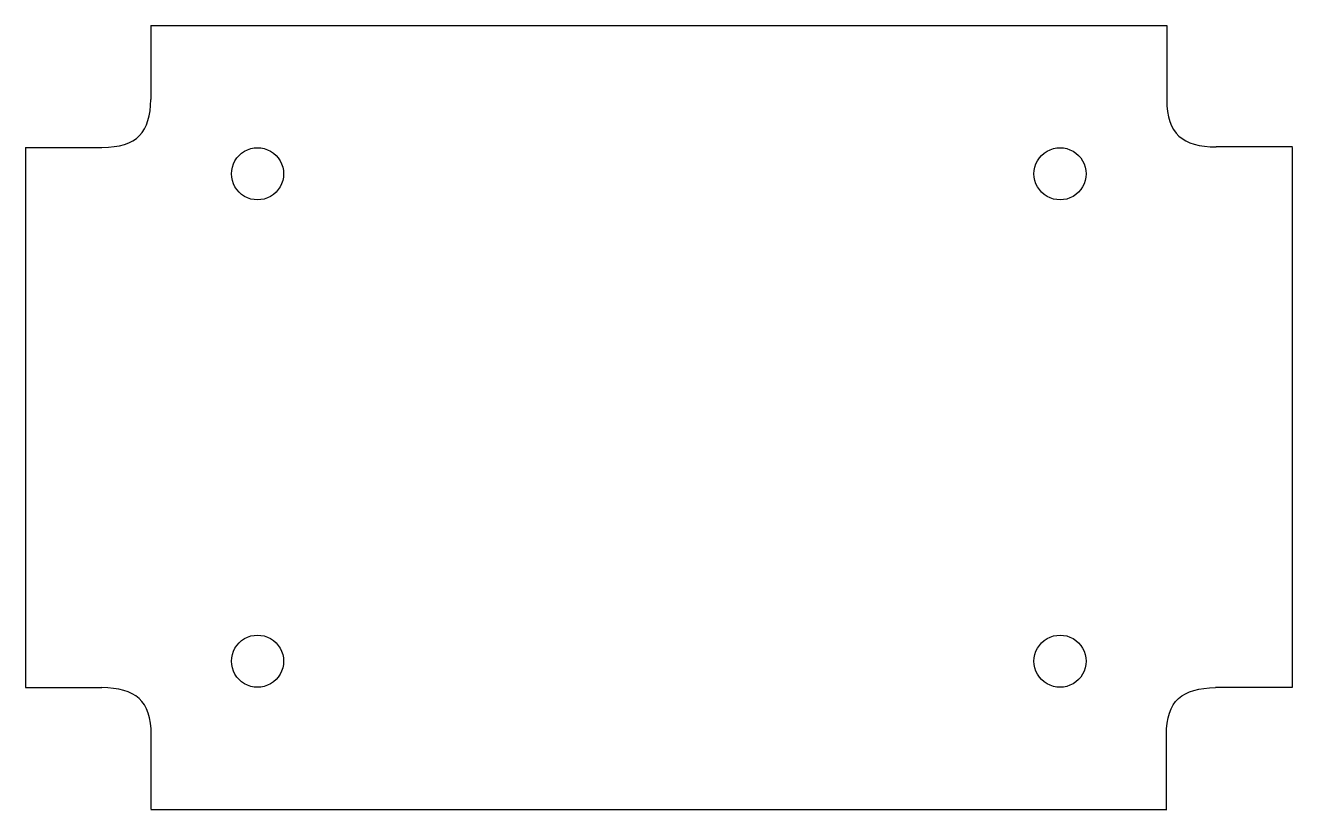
# Model space of a CAD drawing. Extents: x 69.1 to 148.5, y 127.6 to 176.7.
import ezdxf

# ---------------------------------------------------------------- set-up
doc = ezdxf.new("R2010")
doc.units = 0
doc.layers.add('Layer_1', color=7, linetype='CONTINUOUS')

msp = doc.modelspace()

# ---------------------------------------------------------------- linework, layer by layer
at = {"layer": 'Layer_1', "color": 7}
for points in [[(76.956511, 176.68804), (140.597738, 176.68804)], [(76.956511, 176.68804), (76.956511, 172.042154), (76.956511, 172.042154)], [(140.597736, 176.688041), (140.597736, 172.04215)], [(69.095694, 169.051311), (73.89354, 169.051311)], [(69.095696, 169.051306), (69.095696, 135.228645)], [(148.484242, 169.076186), (143.686401, 169.076186), (143.686401, 169.076186)], [(148.458553, 169.051306), (148.458553, 135.228645)], [(69.095699, 135.228649), (73.89354, 135.228649), (73.89354, 135.228649)], [(148.458553, 135.228649), (143.660713, 135.228649), (143.660713, 135.228649)], [(76.982205, 127.616794), (76.982205, 132.262686)], [(140.572047, 127.616794), (140.572047, 132.262686)], [(76.956511, 127.591911), (140.597738, 127.591911)]]:
    msp.add_lwpolyline(points, dxfattribs=at)
for points in [[(85.273624, 167.394952)], [(135.543952, 167.394952)], [(85.273624, 136.885008)], [(135.543952, 136.885008)]]:
    msp.add_lwpolyline(points, close=True, dxfattribs=at)
for points in [[(73.89354, 169.051311), (76.127973, 169.051311), (76.921656, 170.023567), (76.956511, 172.042154)], [(140.597736, 172.04215), (140.597736, 169.878484), (141.601792, 169.109938), (143.686401, 169.076186)], [(82.826131, 168.808013), (83.330969, 169.099481), (83.952955, 169.099481), (84.457793, 168.808013)], [(133.096459, 168.808013), (133.601297, 169.099481), (134.223283, 169.099481), (134.728121, 168.808013)], [(82.0103, 167.394952), (82.0103, 167.977889), (82.321293, 168.516544), (82.826131, 168.808013)], [(84.457793, 168.808013), (84.962631, 168.516544), (85.273624, 167.977889), (85.273624, 167.394952)], [(132.280628, 167.394952), (132.280628, 167.977889), (132.591621, 168.516544), (133.096459, 168.808013)], [(134.728121, 168.808013), (135.232959, 168.516544), (135.543952, 167.977889), (135.543952, 167.394952)], [(82.826131, 165.981891), (82.321293, 166.27336), (82.0103, 166.812015), (82.0103, 167.394952)], [(85.273624, 167.394952), (85.273624, 166.812015), (84.962631, 166.27336), (84.457793, 165.981891)], [(133.096459, 165.981891), (132.591621, 166.27336), (132.280628, 166.812015), (132.280628, 167.394952)], [(135.543952, 167.394952), (135.543952, 166.812015), (135.232959, 166.27336), (134.728121, 165.981891)], [(84.457793, 165.981891), (83.952955, 165.690423), (83.330969, 165.690423), (82.826131, 165.981891)], [(134.728121, 165.981891), (134.223283, 165.690423), (133.601297, 165.690423), (133.096459, 165.981891)], [(82.0103, 136.885008), (82.0103, 137.467945), (82.321293, 138.0066), (82.826131, 138.298069)], [(82.826131, 138.298069), (83.330969, 138.589537), (83.952955, 138.589537), (84.457793, 138.298069)], [(84.457793, 138.298069), (84.962631, 138.0066), (85.273624, 137.467945), (85.273624, 136.885008)], [(132.280628, 136.885008), (132.280628, 137.467945), (132.591621, 138.0066), (133.096459, 138.298069)], [(133.096459, 138.298069), (133.601297, 138.589537), (134.223283, 138.589537), (134.728121, 138.298069)], [(134.728121, 138.298069), (135.232959, 138.0066), (135.543952, 137.467945), (135.543952, 136.885008)], [(82.826131, 135.471947), (82.321293, 135.763416), (82.0103, 136.302071), (82.0103, 136.885008)], [(85.273624, 136.885008), (85.273624, 136.302071), (84.962631, 135.763416), (84.457793, 135.471947)], [(133.096459, 135.471947), (132.591621, 135.763416), (132.280628, 136.302071), (132.280628, 136.885008)], [(135.543952, 136.885008), (135.543952, 136.302071), (135.232959, 135.763416), (134.728121, 135.471947)], [(76.982205, 132.262686), (76.982205, 134.426352), (75.978149, 135.194898), (73.89354, 135.228649)], [(84.457793, 135.471947), (83.952955, 135.180479), (83.330969, 135.180479), (82.826131, 135.471947)], [(134.728121, 135.471947), (134.223283, 135.180479), (133.601297, 135.180479), (133.096459, 135.471947)], [(140.572047, 132.262686), (140.572047, 134.426352), (141.576103, 135.194898), (143.660713, 135.228649)]]:
    msp.add_open_spline(points, degree=3, dxfattribs=at)

doc.saveas('drawing.dxf')
